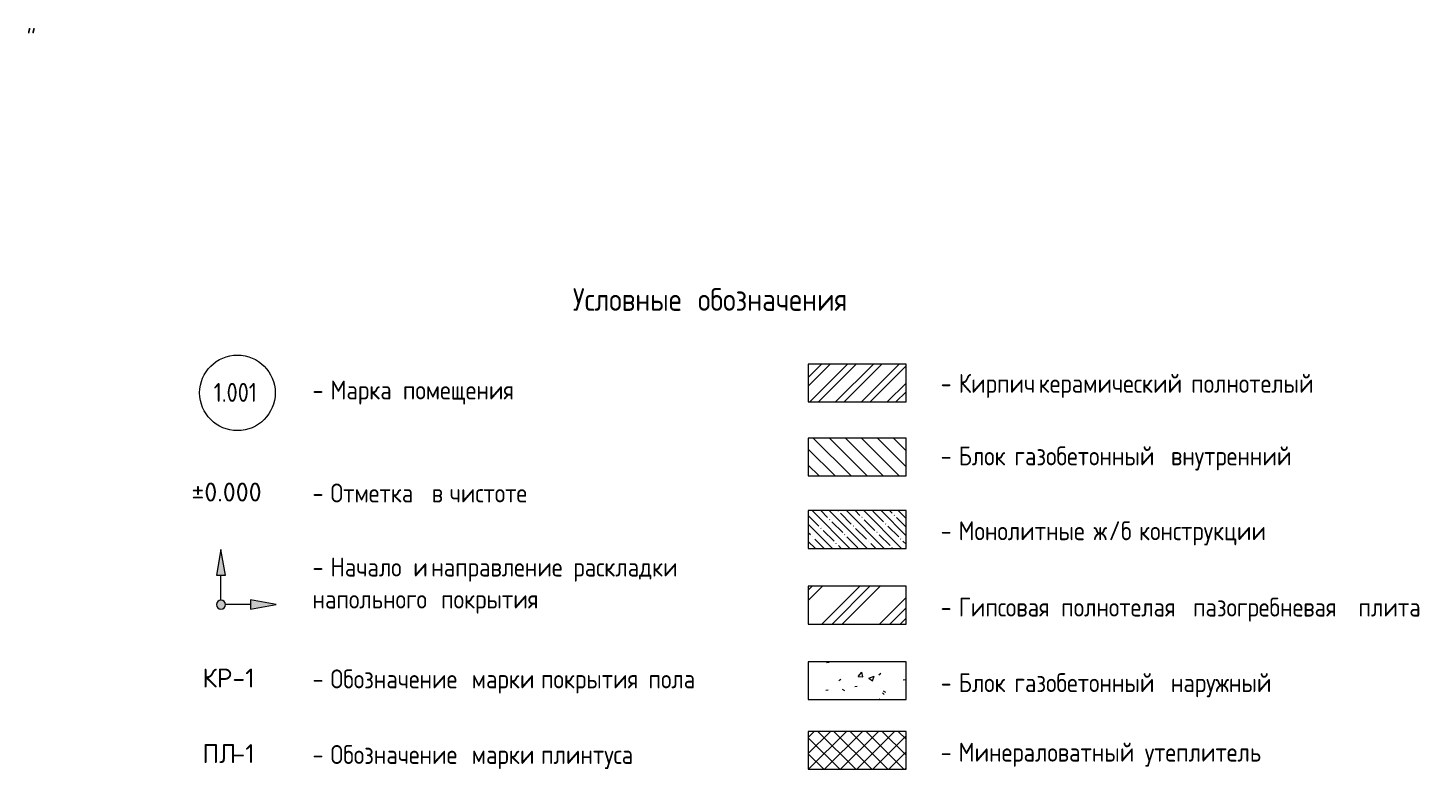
# Model space of a CAD drawing. Header units: millimetres. Extents: x 97 to 215964, y -4577 to 60645.
# Drawn here: x 18168 to 36583, y 749 to 10557 of the extents above; entities that cross this region are included whole.
import ezdxf

# ---------------------------------------------------------------- set-up
doc = ezdxf.new("R2010")
doc.units = ezdxf.units.MM
for name, color, linetype, lineweight in [('A-DETL-____-THIN', 151, 'Continuous', 9), ('A-DETL-GENF-OTLN', 92, 'Continuous', 9), ('G-____-____-TEXT', 231, 'Continuous', 9)]:
    doc.layers.add(name, color=color, linetype=linetype, lineweight=lineweight)
doc.styles.add('GOST Common', font='GOST_Common.ttf', dxfattribs={"width": 0.9, "height": 250})
doc.styles.add('GOST Common_1', font='GOST_Common.ttf', dxfattribs={"width": 0.9, "height": 300})
doc.styles.add('ISOCPEUR', font='isocpeur.ttf', dxfattribs={"height": 250})

# ---------------------------------------------------------------- blocks, each defined once
blk = doc.blocks.new('Направление раскладки - Направление раскладки_черная-2946639-АИ_Легенда для планов полов')
at = {"layer": 'A-DETL-GENF-OTLN'}
h = blk.add_hatch(color=256, dxfattribs=at)
h.paths.add_polyline_path([(-13817, 2866), (-13802, 2868), (-13787, 2874), (-13775, 2884), (-13765, 2896), (-13759, 2910), (-13757, 2926), (-13759, 2942), (-13765, 2956), (-13775, 2968), (-13787, 2978), (-13802, 2984), (-13817, 2986), (-13833, 2984), (-13847, 2978), (-13860, 2968), (-13869, 2956), (-13875, 2942), (-13877, 2926), (-13875, 2910), (-13869, 2896), (-13860, 2884), (-13847, 2874), (-13833, 2868)])
h.paths.add_polyline_path([(-13877, 3316), (-13757, 3316), (-13817, 3656)])
blk.add_hatch(color=256, dxfattribs=at).paths.add_polyline_path([(-13427, 2867), (-13087, 2927), (-13427, 2987), (-13427, 2927)])
for p, q in [((-13817, 3656), (-13877, 3316)), ((-13757, 3316), (-13817, 3656)), ((-13877, 3316), (-13817, 3316)), ((-13817, 2986), (-13817, 3316)), ((-13817, 3316), (-13757, 3316)), ((-13427, 2987), (-13427, 2927)), ((-13087, 2927), (-13427, 2987)), ((-13427, 2926), (-13757, 2926)), ((-13427, 2927), (-13427, 2867)), ((-13427, 2867), (-13087, 2927))]:
    blk.add_line(p, q, dxfattribs=at)
for start, end in [(90, 270), (270, 90)]:
    blk.add_arc((-13817, 2926), 60, start, end, dxfattribs=at)

msp = doc.modelspace()

# ---------------------------------------------------------------- hatches: boundary and pattern name
at = {"layer": 'A-DETL-GENF-OTLN'}
h = msp.add_hatch(dxfattribs=at)
h.set_pattern_fill('FP_2', style=0, pattern_type=2)
h.set_pattern_definition([(45, (34541.32, 0), (-171.074, 171.074), []), (45, (34655.37, 0), (-171.074, 171.074), [])])
h.paths.add_polyline_path([(29791.45702, 5608.67085), (29791.45702, 6108.67085), (28497.967155, 6108.67085), (28497.967155, 5608.67085)])
h = msp.add_hatch(dxfattribs=at)
h.set_pattern_fill('FP_3', style=0, pattern_type=2)
h.set_pattern_definition([(135, (34541.32, 0), (-106.066, -106.066), [])])
h.paths.add_polyline_path([(29791.45702, 4628.67085), (29791.45702, 5128.67085), (28497.967155, 5128.67085), (28497.967155, 4628.67085)])
h = msp.add_hatch(dxfattribs=at)
h.set_pattern_fill('FP_6', style=0, pattern_type=2)
h.set_pattern_definition([(135, (34541.32, 0), (-114.0493, -114.0493), []), (135, (34655.37, 0), (-114.0493, -114.0493), [201.613, -40.323, 3.353, -36.97])])
h.paths.add_polyline_path([(29791.45702, 3668.67085), (29791.45702, 4168.67085), (28497.886454, 4168.67085), (28497.886454, 3668.67085)])
h = msp.add_hatch(dxfattribs=at)
h.set_pattern_fill('FP_1', style=0, pattern_type=2)
h.set_pattern_definition([(45, (34541.3, 0), (-381.66, 381.66), []), (45, (34676.26, 0), (0, 763.32), []), (45, (34406.4, 0), (0, 763.32), [])])
h.paths.add_polyline_path([(29791.45702, 2668.67085), (29791.45702, 3168.67085), (28497.886454, 3168.67085), (28497.886454, 2668.67085)])
h = msp.add_hatch(dxfattribs=at)
h.set_pattern_fill('FP_4', style=0, pattern_type=2)
h.set_pattern_definition([(50, (34541.3, 0), (728.737, -63.756), [76.2, -838.2]), (355, (34541.3, 0), (-140.97, 764.23), [60.96, -670.56]), (100.451, (34602.05, -5.3), (587.77, 700.47), [64.76, -712.36]), (46.184, (34541.3, 203.2), (1084.32, -168.17), [114.3, -1257.3]), (96.636, (34631.7, 189.2), (949.61, 989.71), [97.14, -1068.54]), (351.184, (34541.3, 203.2), (949.62, 989.7), [91.44, -1005.84]), (21, (34642.9, 152.4), (606.46, -409.06), [76.2, -838.2]), (326, (34642.9, 152.4), (247.21, 736.75), [60.96, -670.56]), (71.451, (34693.46, 118.3), (853.67, 327.685), [64.76, -712.36]), (37.5, (34541.32, 0), (12.355, 338.22), [33.528, -628.904, 33.528, -647.192, -673.1]), (37.5, (34541.32, 0), (12.355, 338.22), [-1343.15, 33.53, -639.57]), (7.5, (34541.32, 0), (267.279, 400.722), [33.528, -354.584, 33.528, -613.664, -256.54]), (7.5, (34541.32, 0), (267.279, 400.722), [-1035.304, 33.53, -223.01]), (327.5, (34314.75, 0), (542.363, -22.915), [33.528, -220.472, 33.528, -758.952, -1051.56]), (327.5, (34314.75, 0), (542.363, -22.915), [-1046.48, 33.53, -1018.03]), (317.5, (34213.15, 0), (592.517, 101.707), [33.528, -296.672, 33.528, -492.76, -746.76]), (317.5, (34213.15, 0), (592.517, 101.707), [-856.49, 33.53, -713.23])])
h.paths.add_polyline_path([(29791.45702, 1668.67085), (29791.45702, 2168.67085), (28497.886454, 2168.67085), (28497.886454, 1668.67085)])
h = msp.add_hatch(dxfattribs=at)
h.set_pattern_fill('FP_5', style=0, pattern_type=2)
h.set_pattern_definition([(45, (34541.32, 0), (-106.066, 106.066), []), (135, (34541.32, 0), (-106.066, -106.066), [])])
h.paths.add_polyline_path([(29791.45702, 748.67085), (29791.45702, 1248.67085), (28497.886454, 1248.67085), (28497.886454, 748.67085)])

# ---------------------------------------------------------------- linework, layer by layer
at = {"layer": 'A-DETL-____-THIN'}
for p, q in [((29791.45702, 6108.67085), (28497.967155, 6108.67085)), ((28497.967155, 6108.67085), (28497.967155, 5608.67085)), ((29791.45702, 5608.67085), (29791.45702, 6108.67085)), ((28497.967155, 5608.67085), (29791.45702, 5608.67085)), ((29791.45702, 5128.67085), (28497.967155, 5128.67085)), ((28497.967155, 5128.67085), (28497.967155, 4628.67085)), ((29791.45702, 4628.67085), (29791.45702, 5128.67085)), ((28497.967155, 4628.67085), (29791.45702, 4628.67085)), ((29791.45702, 4168.67085), (28497.886454, 4168.67085)), ((28497.886454, 4168.67085), (28497.886454, 3668.67085)), ((29791.45702, 3668.67085), (29791.45702, 4168.67085)), ((28497.886454, 3668.67085), (29791.45702, 3668.67085)), ((29791.45702, 3168.67085), (28497.886454, 3168.67085)), ((28497.886454, 3168.67085), (28497.886454, 2668.67085)), ((29791.45702, 2668.67085), (29791.45702, 3168.67085)), ((28497.886454, 2668.67085), (29791.45702, 2668.67085)), ((29791.45702, 2168.67085), (28497.886454, 2168.67085)), ((28497.886454, 2168.67085), (28497.886454, 1668.67085)), ((29791.45702, 1668.67085), (29791.45702, 2168.67085)), ((28497.886454, 1668.67085), (29791.45702, 1668.67085)), ((29791.45702, 1248.67085), (28497.886454, 1248.67085)), ((28497.886454, 1248.67085), (28497.886454, 748.67085)), ((29791.45702, 748.67085), (29791.45702, 1248.67085)), ((28497.886454, 748.67085), (29791.45702, 748.67085))]:
    msp.add_line(p, q, dxfattribs=at)
msp.add_circle((20942.070029, 5727.294023), 500, dxfattribs=at)

# ---------------------------------------------------------------- block references
at = {"layer": 'A-DETL-GENF-OTLN'}
msp.add_blockref('Направление раскладки - Направление раскладки_черная-2946639-АИ_Легенда для планов полов', (34541.321118, 0), dxfattribs=at)

# ---------------------------------------------------------------- texts
at = {"layer": 'G-____-____-TEXT', "color": 7, "attachment_point": 1}
for s, insert, char_height, width, style in [('" ', (18152.340495, 10507.95746), 250, 173.1645, 'GOST Common'), ('Условные', (25381.711677, 7112.388384), 300, 1890.379125, 'GOST Common_1'), ('\\fGOST Common|b0|i0|c204|p34|;\\W.9; ', (26941.430427, 7112.388384), 300, 115.443, 'GOST Common_1'), ('обозначения', (27036.680427, 7112.388384), 300, 2568.60675, 'GOST Common_1'), ('Кирпич', (30487.377667, 5978.043035), 250, 1190.5059375, 'GOST Common'), ('\\fGOST Common|b0|i0|c204|p34|;\\W.9; ', (31469.643292, 5978.043035), 250, 93.7974375, 'GOST Common'), ('керамический', (31547.033917, 5978.043035), 250, 2352.151125, 'GOST Common'), ('\\fGOST Common|b0|i0|c204|p34|;\\W.9; ', (33487.752667, 5978.043035), 250, 93.7974375, 'GOST Common'), ('полнотелый', (33565.143292, 5978.043035), 250, 2020.2525, 'GOST Common'), ('\\fGOST Common|b0|i0|c204|p34|;\\W.9; ', (35232.018292, 5978.043035), 250, 93.7974375, 'GOST Common'), ('1.001', (20627.924521, 5858.375589), 250, 743.1643125, 'GOST Common'), ('- ', (21935.394045, 5889.9684), 250, 288.6075, 'GOST Common'), ('Марка', (22173.519045, 5889.9684), 250, 1067.84775, 'GOST Common'), ('\\fGOST Common|b0|i0|c204|p34|;\\W.9; ', (23054.581545, 5889.9684), 250, 93.7974375, 'GOST Common'), ('помещения', (23131.97217, 5889.9684), 250, 1854.3031875, 'GOST Common'), ('- ', (30249.252667, 5978.043035), 250, 288.6075, 'GOST Common'), ('Блок', (30487.377667, 5018.043035), 250, 800.8858125, 'GOST Common'), ('\\fGOST Common|b0|i0|c204|p34|;\\W.9; ', (31148.174542, 5018.043035), 250, 93.7974375, 'GOST Common'), ('газобетонный', (31225.565167, 5018.043035), 250, 2417.0878125, 'GOST Common'), ('\\fGOST Common|b0|i0|c204|p34|;\\W.9; ', (33219.862042, 5018.043035), 250, 93.7974375, 'GOST Common'), ('внутренний', (33297.252667, 5018.043035), 250, 1998.6069375, 'GOST Common'), ('- ', (30249.252667, 5018.043035), 250, 288.6075, 'GOST Common'), (' ±0.000', (20173.970933, 4539.77397), 250, 1354.851875, 'ISOCPEUR'), ('Отметка', (22173.519045, 4527.36791), 250, 1529.61975, 'GOST Common'), ('\\fGOST Common|b0|i0|c204|p34|;\\W.9; ', (23435.581545, 4527.36791), 250, 93.7974375, 'GOST Common'), ('\\fGOST Common|b0|i0|c204|p34|;\\W.9;в', (23512.97217, 4527.36791), 250, 194.8100625, 'GOST Common'), ('\\fGOST Common|b0|i0|c204|p34|;\\W.9; ', (23673.706545, 4527.36791), 250, 93.7974375, 'GOST Common'), ('чистоте', (23751.09717, 4527.36791), 250, 1435.8223125, 'GOST Common'), ('- ', (21935.394045, 4527.36791), 250, 288.6075, 'GOST Common'), ('- ', (30249.252667, 4027.36791), 250, 288.6075, 'GOST Common'), ('Монолитные', (30487.377667, 4027.36791), 250, 2070.7588125, 'GOST Common'), ('\\fGOST Common|b0|i0|c204|p34|;\\W.9; ', (32195.924542, 4027.36791), 250, 93.7974375, 'GOST Common'), ('\\fGOST Common|b0|i0|c204|p34|;\\W.9;ж', (32273.315167, 4027.36791), 250, 245.316375, 'GOST Common'), ('\\fGOST Common|b0|i0|c204|p34|;\\W.9;/', (32475.721417, 4027.36791), 250, 194.8100625, 'GOST Common'), ('\\fGOST Common|b0|i0|c204|p34|;\\W.9;б', (32636.455792, 4027.36791), 250, 194.8100625, 'GOST Common'), ('\\fGOST Common|b0|i0|c204|p34|;\\W.9; ', (32797.190167, 4027.36791), 250, 93.7974375, 'GOST Common'), ('конструкции', (32874.580792, 4027.36791), 250, 2186.2018125, 'GOST Common'), ('Начало', (22173.519045, 3547.36791), 250, 1233.7970625, 'GOST Common'), ('\\fGOST Common|b0|i0|c204|p34|;\\W.9; ', (23191.50342, 3547.36791), 250, 93.7974375, 'GOST Common'), ('\\fGOST Common|b0|i0|c204|p34|;\\W.9; ', (23429.62842, 3547.36791), 250, 93.7974375, 'GOST Common'), ('\\fGOST Common|b0|i0|c204|p34|;\\W.9; ', (25310.81592, 3547.36791), 250, 93.7974375, 'GOST Common'), ('\\fGOST Common|b0|i0|c204|p34|;\\W.9; ', (26846.72217, 3547.36791), 250, 43.291125, 'GOST Common'), ('- ', (21935.394045, 3547.36791), 250, 288.6075, 'GOST Common'), ('\\fGOST Common|b0|i0|c204|p34|;\\W.9;и', (23268.894045, 3547.36791), 250, 194.8100625, 'GOST Common'), ('направление', (23507.019045, 3547.36791), 250, 2186.2018125, 'GOST Common'), ('раскладки', (25388.206545, 3547.36791), 250, 1767.7209375, 'GOST Common'), ('напольного', (21935.394045, 3124.034577), 250, 1969.7461875, 'GOST Common'), ('\\fGOST Common|b0|i0|c204|p34|;\\W.9; ', (23560.59717, 3124.034577), 250, 93.7974375, 'GOST Common'), ('покрытия', (23637.987795, 3124.034577), 250, 1630.632375, 'GOST Common'), ('Гипсовая', (30487.377667, 3018.043035), 250, 1551.2653125, 'GOST Common'), ('\\fGOST Common|b0|i0|c204|p34|;\\W.9; ', (31767.299542, 3018.043035), 250, 93.7974375, 'GOST Common'), ('\\fGOST Common|b0|i0|c204|p34|;\\W.9; ', (33511.565167, 3018.043035), 250, 93.7974375, 'GOST Common'), ('пазогребневая', (33588.955792, 3018.043035), 250, 2561.3915625, 'GOST Common'), ('\\fGOST Common|b0|i0|c204|p34|;\\W.9; ', (35702.315167, 3018.043035), 250, 93.7974375, 'GOST Common'), ('- ', (30249.252667, 3018.043035), 250, 288.6075, 'GOST Common'), ('полнотелая', (31844.690167, 3018.043035), 250, 2020.2525, 'GOST Common'), ('плита', (35779.705792, 3018.043035), 250, 1046.2021875, 'GOST Common'), ('КР', (20478.241766, 2079.77397), 250, 481.0125, 'ISOCPEUR'), ('-1', (20875.116766, 2079.77397), 250, 368.77625, 'ISOCPEUR'), ('Обозначение', (22173.519045, 2067.36791), 250, 2171.7714375, 'GOST Common'), ('\\fGOST Common|b0|i0|c204|p34|;\\W.9; ', (23965.40967, 2067.36791), 250, 93.7974375, 'GOST Common'), ('\\fGOST Common|b0|i0|c204|p34|;\\W.9; ', (24882.19092, 2067.36791), 250, 93.7974375, 'GOST Common'), ('\\fGOST Common|b0|i0|c204|p34|;\\W.9; ', (26304.987795, 2067.36791), 250, 93.7974375, 'GOST Common'), ('- ', (21935.394045, 2067.36791), 250, 288.6075, 'GOST Common'), ('марки', (24042.800295, 2067.36791), 250, 1017.3414375, 'GOST Common'), ('покрытия', (24959.581545, 2067.36791), 250, 1630.632375, 'GOST Common'), ('пола', (26382.37842, 2067.36791), 250, 800.8858125, 'GOST Common'), ('- ', (30249.252667, 2018.043035), 250, 288.6075, 'GOST Common'), ('Блок', (30487.377667, 2018.043035), 250, 800.8858125, 'GOST Common'), ('\\fGOST Common|b0|i0|c204|p34|;\\W.9; ', (31148.174542, 2018.043035), 250, 93.7974375, 'GOST Common'), ('газобетонный', (31225.565167, 2018.043035), 250, 2417.0878125, 'GOST Common'), ('\\fGOST Common|b0|i0|c204|p34|;\\W.9; ', (33219.862042, 2018.043035), 250, 93.7974375, 'GOST Common'), ('наружный', (33297.252667, 2018.043035), 250, 1652.2779375, 'GOST Common'), ('ПЛ', (20478.241766, 1079.77397), 250, 481.0125, 'ISOCPEUR'), ('-1', (20875.116766, 1079.77397), 250, 368.77625, 'ISOCPEUR'), ('- ', (21935.394045, 1067.36791), 250, 288.6075, 'GOST Common'), ('Обозначение', (22173.519045, 1067.36791), 250, 2171.7714375, 'GOST Common'), ('\\fGOST Common|b0|i0|c204|p34|;\\W.9; ', (23965.40967, 1067.36791), 250, 93.7974375, 'GOST Common'), ('марки', (24042.800295, 1067.36791), 250, 1017.3414375, 'GOST Common'), ('\\fGOST Common|b0|i0|c204|p34|;\\W.9; ', (24882.19092, 1067.36791), 250, 93.7974375, 'GOST Common'), ('плинтуса', (24959.581545, 1067.36791), 250, 1601.771625, 'GOST Common'), ('- ', (30249.252667, 1098.043035), 250, 288.6075, 'GOST Common'), ('Минераловатный', (30487.377667, 1098.043035), 250, 2893.2901875, 'GOST Common'), ('\\fGOST Common|b0|i0|c204|p34|;\\W.9; ', (32874.580792, 1098.043035), 250, 93.7974375, 'GOST Common'), ('утеплитель', (32951.971417, 1098.043035), 250, 2049.11325, 'GOST Common')]:
    msp.add_mtext(s, dxfattribs=dict(at, insert=insert, char_height=char_height, width=width, style=style))

doc.saveas('drawing.dxf')
